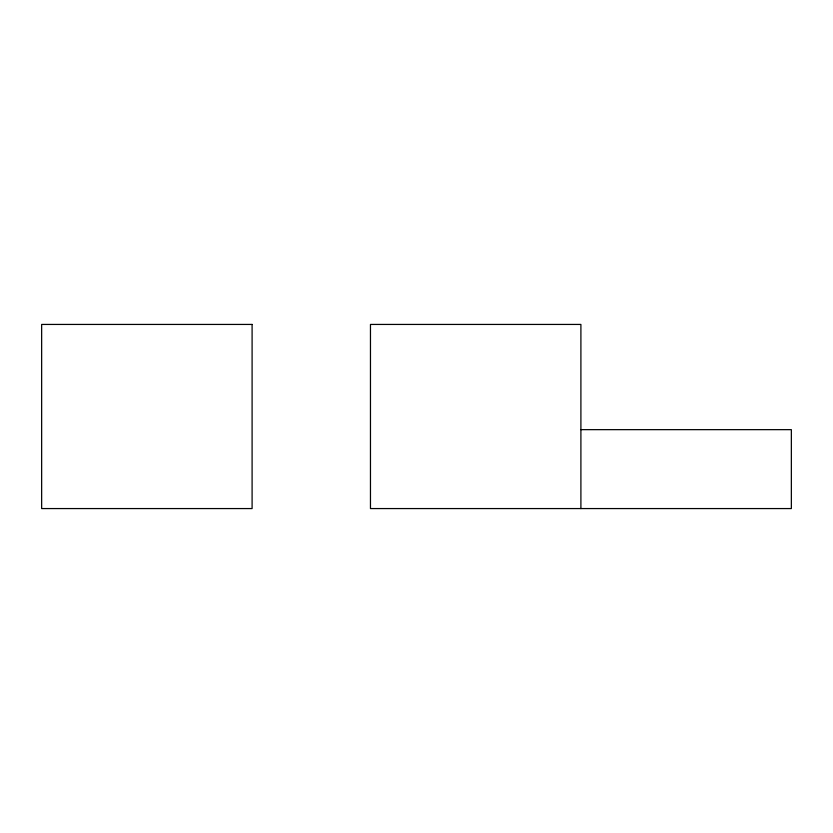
<?xml version="1.0" encoding="UTF-8"?>
<svg xmlns="http://www.w3.org/2000/svg" width="833" height="833" viewBox="0 0 833 833"><rect width="100%" height="100%" fill="white"/><g stroke="black" fill="none" stroke-linecap="round" stroke-linejoin="round"><path stroke-width="1.25" d="M580.903 429.651L791.35 429.651L791.35 508.567L370.466 508.567L370.466 324.433L580.903 324.433L580.903 508.567M252.097 324.433L41.65 324.433L41.65 508.567L252.097 508.567L252.097 324.433"/></g></svg>
